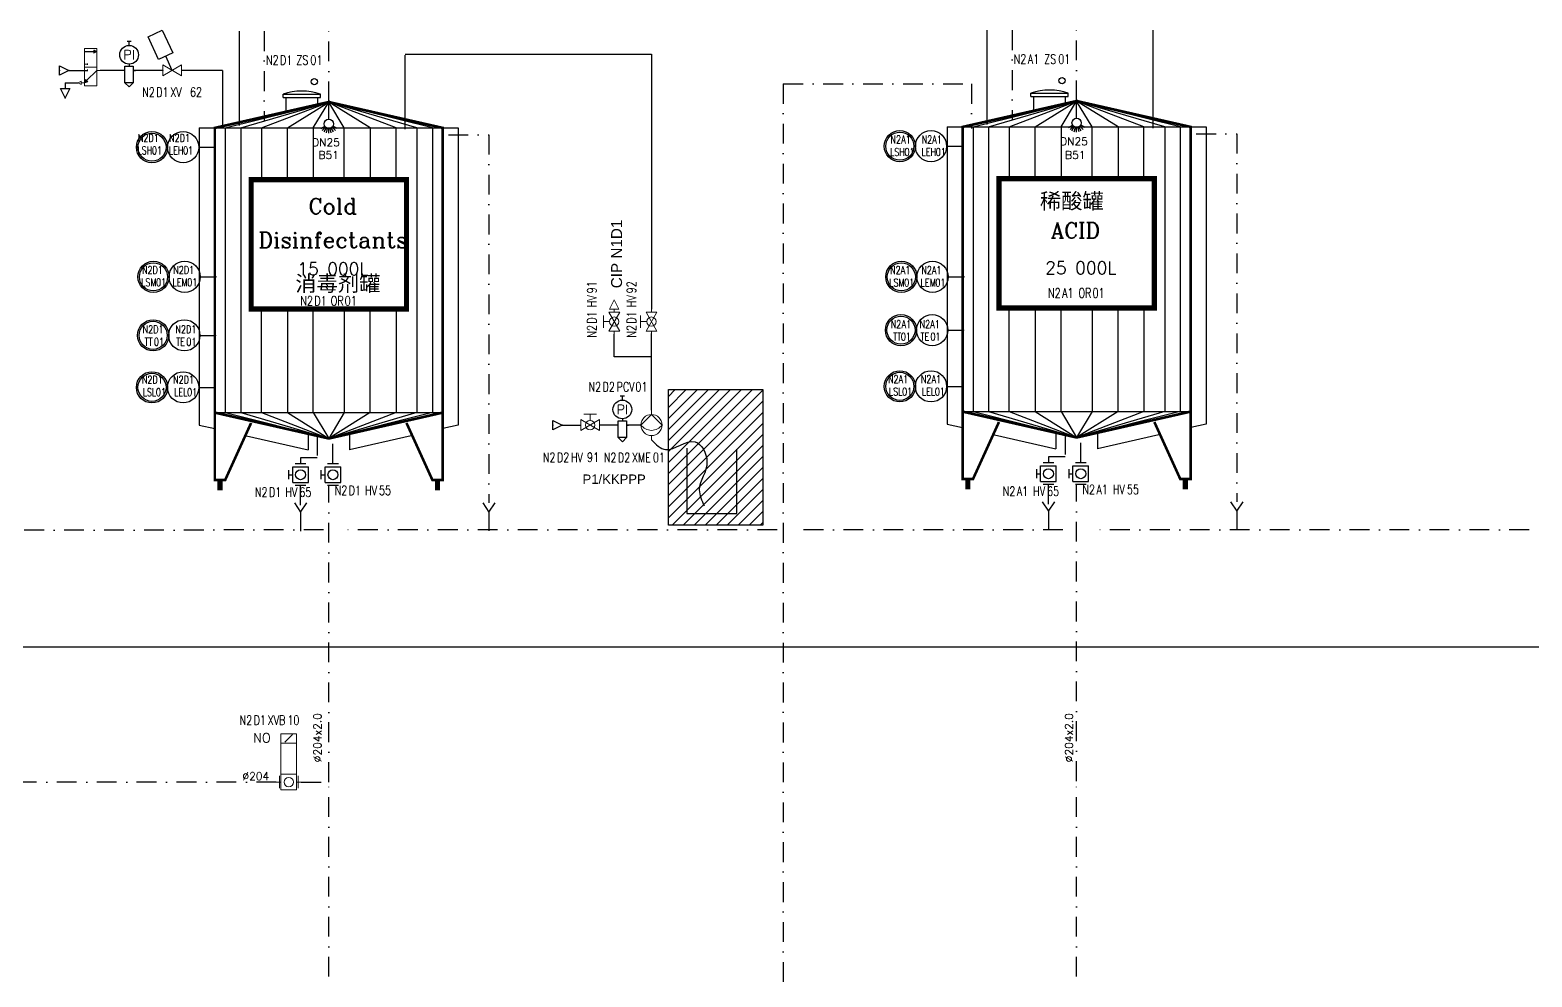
# Model space of a CAD drawing. Header units: inches. Extents: x 23035 to 25275, y 24242 to 25664.
# Drawn here: x 23498.1 to 23979.5, y 24881.3 to 25184.9 of the extents above; entities that cross this region are included whole.
import ezdxf
from ezdxf.enums import TextEntityAlignment as Align

# ---------------------------------------------------------------- set-up
doc = ezdxf.new("R2010")
doc.units = ezdxf.units.IN
doc.header["$MEASUREMENT"] = 0
doc.linetypes.add('DASHDOT2', pattern=[12.7, 6.35, -3.175, 0, -3.175])
for name, color, linetype, lineweight in [('11 Pipe Air Instrument', 3, 'Continuous', 30), ('19 Pipe Process', 30, 'Continuous', 30), ('31 Equipment', 7, 'Continuous', 9), ('40 TXT Data', 7, 'Continuous', 9), ('43 TXT English', 7, 'Continuous', 9)]:
    doc.layers.add(name, color=color, linetype=linetype, lineweight=lineweight)
for name, color, linetype in [('Concentrated Liquid pipe', 1, 'Continuous'), ('CUVERIE', 7, 'Continuous'), ('LIBELLE-INSTRUM', 7, 'Continuous'), ('MATERIEL-DIVERS', 7, 'Continuous'), ('POMPES', 7, 'Continuous'), ('REPERES', 7, 'Continuous'), ('Skid', 5, 'Continuous'), ('techn-data', 7, 'Continuous'), ('TEXTES', 7, 'Continuous'), ('TUYAUTERIE-EAU UTILITES FROIDE', 142, 'Continuous'), ('TUYAUTERIE-EGOUT', 32, 'Continuous'), ('TUYAUTERIE-GAZ', 3, 'Continuous'), ('TUYAUTERIE-NEP', 4, 'DASHDOT2'), ('TUYAUTERIE-NEP (CONCENTRES + DETERGENTS)', 1, 'Continuous'), ('TUYAUTERIE-PROCESS', 30, 'Continuous'), ('TXT_ENG', 7, 'Continuous'), ('TXT_FR', 7, 'Continuous'), ('VANNES', 7, 'Continuous'), ('客户提供', 3, 'Continuous')]:
    doc.layers.add(name, color=color, linetype=linetype)
doc.layers.get('REPERES').off()
doc.styles.add('ROMANC', font='romanc')
doc.styles.add('ROMANS', font='ROMANS.SHX')
doc.styles.get("Standard").update_dxf_attribs({"font": 'arial.ttf'})

# ---------------------------------------------------------------- blocks, each defined once
blk = doc.blocks.new('trou')
at = {"layer": 'CUVERIE'}
for p, q in [((-6, 4), (-6, 5)), ((-6, 5), (6, 5)), ((6, 4), (6, 5)), ((-6, 4), (6, 4)), ((-5, -1), (-5, 4)), ((5, 4), (5, 1))]:
    blk.add_line(p, q, dxfattribs=at)
blk.add_arc((0, -12.5), 18.5, 71.0754, 108.9246, dxfattribs=at)
blk = doc.blocks.new('INSTR-F-L-LS')
at = {"layer": 'MATERIEL-DIVERS'}
for radius in [5, 4.5]:
    blk.add_circle((0, 0), radius, dxfattribs=at)
at = {"layer": 'LIBELLE-INSTRUM', "style": 'ROMANS', "width": 0.8}
blk.add_attdef('LS?', text='', height=3, dxfattribs=at).set_placement((0, 0), align=Align.MIDDLE)
blk = doc.blocks.new('INSTR-M-L-LE')
at = {"color": 7, "extrusion": (0, -1, 0)}
blk.add_point((0, -10), dxfattribs=at)
at = {"layer": 'MATERIEL-DIVERS', "color": 7}
blk.add_line((0, -5), (0, -10), dxfattribs=at)
blk.add_circle((0, 0), 5, dxfattribs=at)
at = {"layer": 'LIBELLE-INSTRUM', "style": 'ROMANS', "width": 0.8}
blk.add_attdef('LE?', text='', height=3, dxfattribs=at).set_placement((0, 0), align=Align.MIDDLE)
blk = doc.blocks.new('DP')
at = {"color": 5}
blk.add_circle((0, 0), 1, dxfattribs=at)
blk = doc.blocks.new('VALVBUTT A BRIDES')
at = {"layer": 'VANNES'}
for p, q in [((-3.5, -1.73), (-3.5, 1.74)), ((-2.5, 2.5), (-2.5, -2.5)), ((-2.5, 2.5), (2.5, 2.5)), ((-1.4, 3.77), (1.4, 3.77)), ((0, 3.77), (0, 2.5)), ((2.5, 2.5), (2.5, -2.5)), ((3.5, -1.73), (3.5, 1.74)), ((-2.5, -2.5), (2.5, -2.5))]:
    blk.add_line(p, q, dxfattribs=at)
blk.add_circle((0, 0), 1.6, dxfattribs=at)
blk = doc.blocks.new('INSTR-F-L-TT')
at = {"layer": 'MATERIEL-DIVERS'}
for radius in [5, 4.5]:
    blk.add_circle((0, 0), radius, dxfattribs=at)
blk = doc.blocks.new('INSTR-M-L-TE')
at = {"color": 7, "extrusion": (0, -1, 0)}
blk.add_point((0, -10), dxfattribs=at)
at = {"layer": 'MATERIEL-DIVERS', "color": 7}
blk.add_line((0, -5), (0, -10), dxfattribs=at)
blk.add_circle((0, 0), 5, dxfattribs=at)
at = {"layer": 'LIBELLE-INSTRUM', "style": 'ROMANS', "width": 0.8, "flags": 8}
blk.add_attdef('TE', text='', height=3, dxfattribs=at).set_placement((0, 0), align=Align.MIDDLE)
blk = doc.blocks.new('SPB')
at = {"color": 7}
for p, q in [((0, -6), (0, 0)), ((-2.598, -9), (-1.302, -8.25)), ((-2.124, -9.624), (-1.062, -8.562)), ((-1.5, -10.098), (-0.75, -8.802)), ((-0.774, -10.398), (-0.39, -8.952)), ((0, -10.5), (0, -9)), ((0.774, -10.398), (0.39, -8.952)), ((1.5, -10.098), (0.75, -8.802)), ((2.124, -9.624), (1.062, -8.562)), ((2.598, -9), (1.302, -8.25))]:
    blk.add_line(p, q, dxfattribs=at)
blk.add_circle((0, -7.5), 1.5, dxfattribs=at)
at = {"color": 7, "extrusion": (0, 1, 0)}
blk.add_point((0, 0), dxfattribs=at)
blk = doc.blocks.new('12M3I')
at = {"color": 7}
for p, q in [((-33.2, 116.2), (0, 124.5)), ((-28.22, 116.2), (0, 124.5)), ((-21.58, 116.2), (0, 124.5)), ((-13.28, 116.2), (0, 124.5)), ((-4.98, 116.2), (0, 124.5)), ((4.98, 116.2), (0, 124.5)), ((13.28, 116.2), (0, 124.5)), ((21.58, 116.2), (0, 124.5)), ((28.22, 116.2), (0, 124.5)), ((33.2, 116.2), (0, 124.5)), ((-41.5, 116.2), (41.5, 116.2)), ((-41.5, 116.2), (-41.5, 20.92)), ((-33.2, 116.2), (-33.2, 24.9)), ((-28.22, 116.2), (-28.22, 24.9)), ((-21.58, 116.2), (-21.58, 99.6)), ((-13.28, 99.6), (-13.28, 116.2)), ((-4.98, 116.2), (-4.98, 99.6)), ((4.98, 99.6), (4.98, 116.2)), ((13.28, 116.2), (13.28, 99.6)), ((21.58, 99.6), (21.58, 116.2)), ((28.22, 116.2), (28.22, 24.9)), ((33.2, 116.2), (33.2, 24.9)), ((41.5, 116.2), (41.5, 20.92)), ((-21.58, 24.9), (-21.58, 58.1)), ((-13.28, 58.1), (-13.28, 24.9)), ((-4.98, 24.9), (-4.98, 58.1)), ((4.98, 58.1), (4.98, 24.9)), ((13.28, 24.9), (13.28, 58.1)), ((21.58, 58.1), (21.58, 24.9)), ((-36.52, 24.9), (36.52, 24.9)), ((-33.2, 24.9), (0, 16.6)), ((-28.22, 24.9), (0, 16.6)), ((-21.58, 24.9), (0, 16.6)), ((-13.28, 24.9), (0, 16.6)), ((-4.98, 24.9), (0, 16.6)), ((33.2, 24.9), (0, 16.6)), ((28.22, 24.9), (0, 16.6)), ((21.58, 24.9), (0, 16.6)), ((13.28, 24.9), (0, 16.6)), ((4.98, 24.9), (0, 16.6)), ((-41.5, 20.92), (-36.55, 19.8)), ((41.5, 20.92), (36.55, 19.8)), ((-26.36, 17.48), (-6.64, 13)), ((-6.64, 18.26), (-6.64, 13)), ((6.64, 18.26), (6.64, 13)), ((26.36, 17.48), (6.64, 13))]:
    blk.add_line(p, q, dxfattribs=at)
for points, const_width in [([(-24.9, 21.58), (-33.2, 3.32), (-36.52, 3.32), (-36.52, 116.2), (0, 124.5), (36.52, 116.2), (36.52, 3.32), (33.2, 3.32), (24.9, 21.58)], 0.83), ([(-36.52, 24.9), (0, 16.6), (36.52, 24.9)], 0.83), ([(-34.86, 3.32), (-34.86, 0)], 1.66), ([(34.86, 3.32), (34.86, 0)], 1.66)]:
    blk.add_lwpolyline(points, dxfattribs=dict(at, const_width=const_width))
at = {"color": 7, "const_width": 1.66}
blk.add_lwpolyline([(-24.9, 99.6), (24.9, 99.6), (24.9, 58.1), (-24.9, 58.1)], close=True, dxfattribs=at)
at = {"layer": 'TUYAUTERIE-PROCESS', "color": 7, "extrusion": (0, 1, 0)}
blk.add_point((0, 125), dxfattribs=at)
at = {"layer": 'TUYAUTERIE-PROCESS', "color": 2}
for p in [(0, 125), (0, 16.6)]:
    blk.add_point(p, dxfattribs=at)
at = {"layer": 'TUYAUTERIE-PROCESS', "color": 7, "extrusion": (0, -1, 0)}
blk.add_point((0, 16.6), dxfattribs=at)
at = {"layer": 'MATERIEL-DIVERS'}
blk.add_blockref('SPB', (0, 125), dxfattribs=at)
blk = doc.blocks.new('REPINS2')
at = {"layer": 'TEXTES', "style": 'ROMANS', "width": 0.7}
for tag, p in [('ZONE', (-3.35, 0.8)), ('SOUSZONE', (0.05, 0.8)), ('NUM', (0.7, -2.6))]:
    blk.add_attdef(tag, p, '', height=2.5, dxfattribs=at)
blk.add_attdef('ELEMENT', text='', height=2.5, dxfattribs=at).set_placement((-1.56, -2.59), align=Align.CENTER)
blk = doc.blocks.new('REPNORM')
at = {"layer": 'TEXTES', "style": 'ROMANS', "width": 0.75}
for tag, p in [('ZONE', (-9.75, -1.25)), ('SOUSZONE', (-5.25, -1.25)), ('ELEMENT', (0, -1.25)), ('NUM', (4.5, -1.25))]:
    blk.add_attdef(tag, p, '', height=3, dxfattribs=at)
blk = doc.blocks.new('REPINS')
at = {"layer": 'TEXTES', "style": 'ROMANS', "width": 0.75}
for tag, p in [('ZONE', (-3.3, 1)), ('SOUSZONE', (0.1, 1)), ('NUM', (0.2, -3))]:
    blk.add_attdef(tag, p, '', height=2.5, dxfattribs=at)
blk.add_attdef('ELEMENT', text='', height=2.5, dxfattribs=at).set_placement((-0.2, -3), align=Align.RIGHT)
blk = doc.blocks.new('FLE23-A')
at = {"color": 7}
for p, q in [((0, 1.5), (-3, 0)), ((-3, 0), (0, -1.5)), ((0, -1.5), (0, 1.5))]:
    blk.add_line(p, q, dxfattribs=at)
at = {"layer": 'MATERIEL-DIVERS', "color": 7, "extrusion": (-1, 0, 0)}
blk.add_point((-3, 0), dxfattribs=at)
at = {"layer": 'MATERIEL-DIVERS', "color": 2}
for p in [(-3, 0), (0, 0)]:
    blk.add_point(p, dxfattribs=at)
at = {"layer": 'MATERIEL-DIVERS', "color": 7, "extrusion": (1, 0, 0)}
blk.add_point((0, 0), dxfattribs=at)
blk = doc.blocks.new('APV-PNE-SPOOLV-32-1')
at = {"layer": '31 Equipment'}
h = blk.add_hatch(dxfattribs=at)
h.set_pattern_fill('ANSI31', color=256, scale=0.01, style=0)
h.set_pattern_definition([(45, (-8, 6e-14), (-0.02245064, 0.02245064), [])])
h.paths.add_polyline_path([(-8, 2), (-8.5, 1), (-7.5, 1)])
h = blk.add_hatch(dxfattribs=at)
h.set_pattern_fill('ANSI31', color=256, scale=0.01, angle=225, style=0)
h.set_pattern_definition([(270, (0.585786, -0.585786), (0.03175, 0), [])])
h.paths.add_polyline_path([(2, -2), (1.65, -0.94), (0.94, -1.65)])
at = {"layer": '31 Equipment', "color": 7}
for p, q in [((3, 2), (-9, 2)), ((-9, 2), (-9, -2)), ((-3, 2), (-3, -2)), ((3, -2), (3, 2)), ((-9, -2), (3, -2)), ((-4.25, -1), (-3.75, -1)), ((-4, -2), (-4, -1)), ((-2.25, -1), (-1.75, -1))]:
    blk.add_line(p, q, dxfattribs=at)
at = {"layer": '31 Equipment'}
for p, q in [((-8.5, 1), (-8, 2)), ((-7.5, 1), (-8.5, 1)), ((-8, 2), (-7.5, 1)), ((-2, 2), (-2, 3)), ((-2, -2), (-2, -1)), ((-2, -2), (-2, -3)), ((0.94, -1.65), (1.65, -0.94)), ((2, -2), (0.94, -1.65)), ((1.5, -3), (2.5, -3)), ((2, -4), (1.5, -3)), ((1.65, -0.94), (2, -2)), ((2, -2), (2, -3)), ((2.5, -3), (2, -4))]:
    blk.add_line(p, q, dxfattribs=at)
at = {"layer": '31 Equipment', "lineweight": 30}
for p, q in [((-8, -2), (-8, 1)), ((-2, 2), (1.29, -1.29))]:
    blk.add_line(p, q, dxfattribs=at)
blk = doc.blocks.new('DETR12MODIF')
at = {"layer": 'MATERIEL-DIVERS', "color": 7}
for p, q in [((-0.67, 9.33), (0.67, 9.33)), ((0, 8), (0, 9.33)), ((-1.33, 0), (-2, 0)), ((-1.33, -4), (-1.33, 1.33)), ((-1.33, 1.33), (1.33, 1.33)), ((1.33, 1.33), (1.33, -4)), ((1.33, 0), (2, 0)), ((-1.33, -4), (0, -5.33)), ((1.33, -4), (-1.33, -4)), ((0, -5.33), (1.33, -4))]:
    blk.add_line(p, q, dxfattribs=at)
at = {"layer": 'MATERIEL-DIVERS'}
blk.add_line((0, 2), (0, 1.33), dxfattribs=at)
blk.add_circle((0, 5), 3, dxfattribs=at)
at = {"layer": 'MATERIEL-DIVERS', "style": 'ROMANS'}
blk.add_text('PI', height=3, dxfattribs=at).set_placement((0, 5), align=Align.MIDDLE)
blk = doc.blocks.new('VANNE SIEGE INCLINE')
at = {"color": 7}
for p, q in [((-3, 1.73), (-3, -1.73)), ((-3, -1.73), (3, 1.73)), ((3, -1.73), (-3, 1.73)), ((3, 1.73), (3, -1.73))]:
    blk.add_line(p, q, dxfattribs=at)
at = {"color": 7, "extrusion": (-1, 0, 0)}
blk.add_point((-3, 0), dxfattribs=at)
at = {"color": 7, "extrusion": (1, 0, 0)}
blk.add_point((3, 0), dxfattribs=at)
at = {"layer": 'VANNES'}
for p, q in [((3.23, 12.84), (-0.15, 5.59)), ((7.76, 10.73), (3.23, 12.84)), ((4.38, 3.47), (7.76, 10.73)), ((-0.15, 5.59), (4.38, 3.47)), ((0, 0), (2.11, 4.53))]:
    blk.add_line(p, q, dxfattribs=at)
blk = doc.blocks.new('REPNORM1')
at = {"layer": 'TEXTES', "style": 'ROMANS', "width": 0.75}
for tag, p in [('ZONE', (-9.75, -1.25)), ('SOUSZONE', (-5.25, -1.25)), ('ELEMENT', (-0.75, -1.25)), ('NUM', (5.59, -1.22))]:
    blk.add_attdef(tag, p, '', height=3, dxfattribs=at)
blk = doc.blocks.new('APV-PMP-GEN-MEMB-1')
at = {"layer": '31 Equipment', "ltscale": 38}
for p, q in [((-5, 0), (-7, 0)), ((5, 0), (0, 5)), ((5, 0), (0, -5)), ((5, 0), (7, 0))]:
    blk.add_line(p, q, dxfattribs=at)
blk.add_circle((0, 0), 5, dxfattribs=at)
at = {"layer": '31 Equipment'}
blk.add_arc((3.75, 0), 6.25, 126.8699, 233.1301, dxfattribs=at)
blk = doc.blocks.new('APV-VLVM-BALL-KHV+MF-1')
at = {"layer": '31 Equipment', "ltscale": 38}
for p, q in [((-3, 0), (-4, 0)), ((3, 0), (4, 0))]:
    blk.add_line(p, q, dxfattribs=at)
at = {"layer": '31 Equipment'}
for p, q in [((-3, 1.734), (-3, -1.734)), ((-3, -1.734), (3, 1.734)), ((3, -1.734), (-3, 1.734)), ((-2, 3.5), (2, 3.5)), ((0, 1.5), (0, 3.5)), ((3, 1.734), (3, -1.734))]:
    blk.add_line(p, q, dxfattribs=at)
blk.add_circle((0, 0), 1.5, dxfattribs=at)
blk = doc.blocks.new('APV-SIGN-ARW-FLOW-1')
at = {"layer": '31 Equipment'}
for p, q in [((-1.5, -1.5), (-1.5, 1.5)), ((-1.5, 1.5), (1.5, 0)), ((1.5, 0), (-1.5, -1.5))]:
    blk.add_line(p, q, dxfattribs=at)
blk = doc.blocks.new('APV-VLV-BFLY-SVS-3')
at = {"layer": '31 Equipment', "ltscale": 38}
for p, q in [((1.25, 15.25), (-1.25, 12.75)), ((-2.5, 0), (-4, 0)), ((2.5, 2.5), (-2.5, 2.5)), ((-2.5, 2.5), (-2.5, -2.5)), ((2.5, -2.5), (2.5, 2.5)), ((2.5, 0), (4, 0)), ((-2.5, -2.5), (2.5, -2.5))]:
    blk.add_line(p, q, dxfattribs=at)
at = {"layer": '31 Equipment'}
for p, q in [((-3, 2), (-3, -2)), ((3, -2), (3, 2))]:
    blk.add_line(p, q, dxfattribs=at)
at = {"layer": '31 Equipment', "ltscale": 38}
for points in [[(-2.5, 12.5), (2.5, 12.5), (2.5, 15.5), (-2.5, 15.5)], [(-2.5, 2.5), (2.5, 2.5), (2.5, 12.5), (-2.5, 12.5)]]:
    blk.add_lwpolyline(points, close=True, dxfattribs=at)
blk.add_circle((0, 0), 1.5, dxfattribs=at)

msp = doc.modelspace()

# ---------------------------------------------------------------- hatches: boundary and pattern name
at = {"layer": '客户提供', "linetype": 'ByBlock'}
h = msp.add_hatch(dxfattribs=at)
h.set_pattern_fill('ANSI31', color=256, scale=20)
h.paths.add_polyline_path([(23702.71, 25069.65), (23732.96, 25069.65), (23732.96, 25026.18), (23702.71, 25026.18)])

# ---------------------------------------------------------------- linework, layer by layer
msp.add_lwpolyline([(23708.6, 25050.88), (23708.6, 25029.83), (23724.65, 25029.83), (23724.65, 25050.55)])
at = {"layer": '11 Pipe Air Instrument', "ltscale": 0.1}
for p, q in [((23528.55, 25171.98), (23520.56, 25171.98)), ((23540.72, 25171.98), (23531.26, 25171.98)), ((23559.82, 25171.98), (23546.72, 25171.98)), ((23559.82, 25171.98), (23559.82, 25154.54)), ((23686.63, 25058.24), (23680.65, 25058.24)), ((23693.92, 25058.24), (23689.34, 25058.24))]:
    msp.add_line(p, q, dxfattribs=at)
at = {"layer": 'Concentrated Liquid pipe'}
msp.add_spline([(23697.31, 25053.49), (23701.83, 25050.4), (23711.26, 25052.84), (23715.1, 25046.56), (23712.63, 25037.49), (23714.22, 25032.3)], degree=3, dxfattribs=at)
at = {"layer": 'Skid'}
msp.add_lwpolyline([(24623.7, 24293.98), (24623.7, 24458.64), (25275.36, 24458.64), (25275.36, 25604.76), (23202.27, 25608.55), (23202.27, 25290.87), (24667.51, 25287.08), (24667.51, 24986.98), (23313.6, 24986.98), (23313.6, 24331.82), (24491.91, 24331.82), (24491.91, 24293.98), (24623.7, 24293.98)], dxfattribs=at)
at = {"layer": 'TUYAUTERIE-EAU UTILITES FROIDE'}
for p, q in [((23565.21, 25181.33), (23565.21, 25184.51)), ((23804.91, 25181.65), (23804.91, 25184.83)), ((23804.91, 25154.65), (23804.91, 25181.65)), ((23565.21, 25154.33), (23565.21, 25181.33))]:
    msp.add_line(p, q, dxfattribs=at)
at = {"layer": 'TUYAUTERIE-EGOUT'}
for p, q in [((23584.84, 25032.55), (23584.84, 25038.83)), ((23824.54, 25032.87), (23824.54, 25039.15))]:
    msp.add_line(p, q, dxfattribs=at)
at = {"layer": 'TUYAUTERIE-GAZ'}
for p, q in [((23510.33, 25171.98), (23516.56, 25171.98)), ((23509.37, 25167.98), (23509.37, 25166.16)), ((23509.38, 25167.98), (23513.56, 25167.98)), ((23668.42, 25058.24), (23674.65, 25058.24))]:
    msp.add_line(p, q, dxfattribs=at)
at = {"layer": 'TUYAUTERIE-NEP'}
for p, q in [((23573.17, 25184.51), (23573.17, 25155.73)), ((23593.88, 25162.08), (23593.88, 25184.51)), ((23812.87, 25184.83), (23812.87, 25156.06)), ((23833.58, 25162.4), (23833.58, 25184.83)), ((23739.56, 25167.65), (23739.56, 24478.69)), ((23739.56, 25167.65), (23799.91, 25167.65)), ((23799.91, 25167.65), (23799.91, 25153.35)), ((23632.21, 25151.33), (23645.21, 25151.33)), ((23645.21, 25151.33), (23645.21, 25033.33)), ((23871.91, 25151.65), (23884.91, 25151.65)), ((23884.91, 25151.65), (23884.91, 25033.65)), ((23590.19, 25054.82), (23590.19, 25047.78)), ((23595.21, 25045.83), (23595.21, 25052.33)), ((23829.89, 25055.14), (23829.89, 25048.1)), ((23834.91, 25046.15), (23834.91, 25052.65)), ((23590.19, 25047.78), (23584.84, 25047.78)), ((23584.84, 25047.78), (23584.84, 25045.83)), ((23829.89, 25048.1), (23824.54, 25048.1)), ((23824.54, 25048.1), (23824.54, 25046.15)), ((23593.88, 24943.78), (23593.88, 25038.83)), ((23833.58, 24944.1), (23833.58, 25039.15)), ((23582.84, 25033.26), (23584.84, 25030.26)), ((23584.84, 25030.26), (23586.84, 25033.26)), ((23643.21, 25033.33), (23645.21, 25030.33)), ((23645.21, 25030.33), (23647.21, 25033.33)), ((23822.54, 25033.58), (23824.54, 25030.58)), ((23824.54, 25030.58), (23826.54, 25033.58)), ((23882.91, 25033.65), (23884.91, 25030.65)), ((23884.91, 25030.65), (23886.91, 25033.65)), ((23584.84, 25030.26), (23584.84, 25024.26)), ((23645.21, 25030.33), (23645.21, 25024.33)), ((23824.54, 25030.58), (23824.54, 25024.58)), ((23884.91, 25030.65), (23884.91, 25024.65)), ((23592.21, 25024.66), (23159.97, 25023.87)), ((23737.59, 25024.65), (23598.21, 25024.66)), ((23829.2, 25024.65), (23743.59, 25024.65)), ((23978.61, 25024.65), (23837.91, 25024.65)), ((23593.88, 24881.42), (23593.88, 24943.78)), ((23833.58, 24881.42), (23833.58, 24944.1))]:
    msp.add_line(p, q, dxfattribs=at)
for points in [[(23577.04, 24943.77), (23364.65, 24943.77)], [(23585.04, 24943.77), (23593.88, 24943.77)]]:
    msp.add_lwpolyline(points, dxfattribs=at)
at = {"layer": 'TUYAUTERIE-NEP (CONCENTRES + DETERGENTS)'}
for p, q in [((23858.08, 25153.47), (23858.08, 25184.83)), ((23618.38, 25153.15), (23618.38, 25176.84)), ((23685.38, 25080.17), (23685.38, 25087.4)), ((23697.31, 25080.17), (23697.31, 25087.6))]:
    msp.add_line(p, q, dxfattribs=at)
for points in [[(23618.38, 25177.13), (23697.31, 25177.13), (23697.31, 25095.4)], [(23697.31, 25062.99), (23697.31, 25080.17), (23685.38, 25080.17)]]:
    msp.add_lwpolyline(points, dxfattribs=at)
at = {"layer": '客户提供', "linetype": 'ByBlock'}
msp.add_lwpolyline([(23702.71, 25069.65), (23732.96, 25069.65), (23732.96, 25069.65), (23732.96, 25069.65), (23732.96, 25026.18), (23702.71, 25026.18)], close=True, dxfattribs=at)

# ---------------------------------------------------------------- block references
at = {"layer": '19 Pipe Process'}
for p in [(23593.88, 25037.33), (23833.58, 25037.65)]:
    msp.add_blockref('12M3I', p, dxfattribs=at)
at = {"layer": '31 Equipment', "xscale": -1}
for name, p in [('VANNE SIEGE INCLINE', (23543.72, 25171.98)), ('APV-VLVM-BALL-KHV+MF-1', (23677.65, 25058.24))]:
    msp.add_blockref(name, p, dxfattribs=at)
at = {"layer": '31 Equipment', "rotation": 90}
for name, p in [('APV-VLVM-BALL-KHV+MF-1', (23685.38, 25091.4)), ('APV-SIGN-ARW-FLOW-1', (23685.38, 25096.9)), ('APV-VLVM-BALL-KHV+MF-1', (23697.31, 25091.4))]:
    msp.add_blockref(name, p, dxfattribs=at)
at = {"layer": 'MATERIEL-DIVERS'}
for name, p in [('DETR12MODIF', (23529.89, 25171.98)), ('DP', (23589.21, 25168.33)), ('DP', (23828.91, 25168.65)), ('trou', (23585.21, 25159.33)), ('trou', (23824.91, 25159.65)), ('INSTR-F-L-LS', (23537.68, 25105.76)), ('INSTR-F-L-LS', (23777.38, 25105.76)), ('DETR12MODIF', (23687.97, 25058.24))]:
    msp.add_blockref(name, p, dxfattribs=at)
at = {"layer": 'MATERIEL-DIVERS', "xscale": -1, "rotation": 270}
msp.add_blockref('FLE23-A', (23509.37, 25166.14), dxfattribs=at)
at = {"layer": 'MATERIEL-DIVERS', "rotation": 90}
for p in [(23547.68, 25105.76), (23787.38, 25105.76)]:
    msp.add_blockref('INSTR-M-L-LE', p, dxfattribs=at)
at = {"layer": 'POMPES', "xscale": 0.6785856000010995, "yscale": 0.6785856000010995, "zscale": 0.6785856000010995, "rotation": 90}
msp.add_blockref('APV-PMP-GEN-MEMB-1', (23697.31, 25058.24), dxfattribs=at)
at = {"layer": 'REPERES'}
for p, rotation, values in [((23583.49, 25175.05), 7.601981207739284e-05, {'ZONE': 'N2', 'SOUSZONE': 'D1', 'ELEMENT': 'ZS', 'NUM': '01'}), ((23823.17, 25175.34), 7.601981207739284e-05, {'ZONE': 'N2', 'SOUSZONE': 'A1', 'ELEMENT': 'ZS', 'NUM': '01'}), ((23678.45, 25096.01), 90, {'ZONE': 'N2', 'SOUSZONE': 'D1', 'ELEMENT': 'HV', 'NUM': '91'}), ((23691.11, 25096.01), 90, {'ZONE': 'N2', 'SOUSZONE': 'D1', 'ELEMENT': 'HV', 'NUM': '92'})]:
    msp.add_blockref('REPNORM', p, dxfattribs=dict(at, rotation=rotation)).add_auto_attribs(values)
for name, p, values in [('REPNORM1', (23543.81, 25164.75), {'ZONE': 'N2', 'SOUSZONE': 'D1', 'ELEMENT': 'XV', 'NUM': '62'}), ('REPNORM', (23834.17, 25100.34), {'ZONE': 'N2', 'SOUSZONE': 'A1', 'ELEMENT': 'OR', 'NUM': '01'}), ('REPNORM', (23594.49, 25097.81), {'ZONE': 'N2', 'SOUSZONE': 'D1', 'ELEMENT': 'OR', 'NUM': '01'}), ('REPINS', (23548.02, 25086.69), {'ZONE': 'N2', 'SOUSZONE': 'D1', 'ELEMENT': 'TE', 'NUM': '01'}), ('REPINS', (23786.53, 25088.34), {'ZONE': 'N2', 'SOUSZONE': 'A1', 'ELEMENT': 'TE', 'NUM': '01'}), ('REPNORM', (23579.94, 25036.47), {'ZONE': 'N2', 'SOUSZONE': 'D1', 'ELEMENT': 'HV', 'NUM': '65'}), ('REPNORM', (23605.49, 25037.05), {'ZONE': 'N2', 'SOUSZONE': 'D1', 'ELEMENT': 'HV', 'NUM': '55'}), ('REPNORM', (23819.62, 25036.76), {'ZONE': 'N2', 'SOUSZONE': 'A1', 'ELEMENT': 'HV', 'NUM': '65'}), ('REPNORM', (23845.17, 25037.34), {'ZONE': 'N2', 'SOUSZONE': 'A1', 'ELEMENT': 'HV', 'NUM': '55'}), ('REPNORM1', (23575.03, 24963.35), {'ZONE': 'N2', 'SOUSZONE': 'D1', 'ELEMENT': 'XVB', 'NUM': '10'})]:
    msp.add_blockref(name, p, dxfattribs=at).add_auto_attribs(values)
ref = msp.add_blockref('REPINS2', (23536.49, 25148.05), dxfattribs=at)
ref.add_attrib('ZONE', 'N2', (23532.69, 25149.05), dxfattribs={"layer": 'TEXTES', "height": 2.5, "style": 'ROMANS', "width": 0.75})
ref.add_attrib('SOUSZONE', 'D1', (23536.09, 25149.05), dxfattribs={"layer": 'TEXTES', "height": 2.5, "style": 'ROMANS', "width": 0.75})
ref.add_attrib('ELEMENT', 'LSH', dxfattribs={"layer": 'TEXTES', "height": 2.5, "style": 'ROMANS', "width": 0.75}).set_placement((23537.29, 25145.05), align=Align.RIGHT)
ref.add_attrib('NUM', '01', (23537.19, 25145.05), dxfattribs={"layer": 'TEXTES', "height": 2.5, "style": 'ROMANS', "width": 0.75})
ref = msp.add_blockref('REPINS2', (23546.49, 25148.05), dxfattribs=at)
ref.add_attrib('ZONE', 'N2', (23542.69, 25149.05), dxfattribs={"layer": 'TEXTES', "height": 2.5, "style": 'ROMANS', "width": 0.75})
ref.add_attrib('SOUSZONE', 'D1', (23546.09, 25149.05), dxfattribs={"layer": 'TEXTES', "height": 2.5, "style": 'ROMANS', "width": 0.75})
ref.add_attrib('ELEMENT', 'LEH', dxfattribs={"layer": 'TEXTES', "height": 2.5, "style": 'ROMANS', "width": 0.75}).set_placement((23547.29, 25145.05), align=Align.RIGHT)
ref.add_attrib('NUM', '01', (23547.19, 25145.05), dxfattribs={"layer": 'TEXTES', "height": 2.5, "style": 'ROMANS', "width": 0.75})
ref = msp.add_blockref('REPINS2', (23777.71, 25147.56), dxfattribs=at)
ref.add_attrib('ZONE', 'N2', (23773.91, 25148.56), dxfattribs={"layer": 'TEXTES', "height": 2.5, "style": 'ROMANS', "width": 0.75})
ref.add_attrib('SOUSZONE', 'A1', (23777.31, 25148.56), dxfattribs={"layer": 'TEXTES', "height": 2.5, "style": 'ROMANS', "width": 0.75})
ref.add_attrib('ELEMENT', 'LSH', dxfattribs={"layer": 'TEXTES', "height": 2.5, "style": 'ROMANS', "width": 0.75}).set_placement((23778.51, 25144.56), align=Align.RIGHT)
ref.add_attrib('NUM', '01', (23778.41, 25144.56), dxfattribs={"layer": 'TEXTES', "height": 2.5, "style": 'ROMANS', "width": 0.75})
ref = msp.add_blockref('REPINS2', (23787.71, 25147.56), dxfattribs=at)
ref.add_attrib('ZONE', 'N2', (23783.91, 25148.56), dxfattribs={"layer": 'TEXTES', "height": 2.5, "style": 'ROMANS', "width": 0.75})
ref.add_attrib('SOUSZONE', 'A1', (23787.31, 25148.56), dxfattribs={"layer": 'TEXTES', "height": 2.5, "style": 'ROMANS', "width": 0.75})
ref.add_attrib('ELEMENT', 'LEH', dxfattribs={"layer": 'TEXTES', "height": 2.5, "style": 'ROMANS', "width": 0.75}).set_placement((23788.51, 25144.56), align=Align.RIGHT)
ref.add_attrib('NUM', '01', (23788.41, 25144.56), dxfattribs={"layer": 'TEXTES', "height": 2.5, "style": 'ROMANS', "width": 0.75})
ref = msp.add_blockref('REPINS2', (23537.82, 25105.74), dxfattribs=at)
ref.add_attrib('ZONE', 'N2', (23534.02, 25106.74), dxfattribs={"layer": 'TEXTES', "height": 2.5, "style": 'ROMANS', "width": 0.75})
ref.add_attrib('SOUSZONE', 'D1', (23537.42, 25106.74), dxfattribs={"layer": 'TEXTES', "height": 2.5, "style": 'ROMANS', "width": 0.75})
ref.add_attrib('ELEMENT', 'LSM', dxfattribs={"layer": 'TEXTES', "height": 2.5, "style": 'ROMANS', "width": 0.75}).set_placement((23538.62, 25102.74), align=Align.RIGHT)
ref.add_attrib('NUM', '01', (23538.52, 25102.74), dxfattribs={"layer": 'TEXTES', "height": 2.5, "style": 'ROMANS', "width": 0.75})
ref = msp.add_blockref('REPINS2', (23547.82, 25105.74), dxfattribs=at)
ref.add_attrib('ZONE', 'N2', (23544.02, 25106.74), dxfattribs={"layer": 'TEXTES', "height": 2.5, "style": 'ROMANS', "width": 0.75})
ref.add_attrib('SOUSZONE', 'D1', (23547.42, 25106.74), dxfattribs={"layer": 'TEXTES', "height": 2.5, "style": 'ROMANS', "width": 0.75})
ref.add_attrib('ELEMENT', 'LEM', dxfattribs={"layer": 'TEXTES', "height": 2.5, "style": 'ROMANS', "width": 0.75}).set_placement((23548.62, 25102.74), align=Align.RIGHT)
ref.add_attrib('NUM', '01', (23548.52, 25102.74), dxfattribs={"layer": 'TEXTES', "height": 2.5, "style": 'ROMANS', "width": 0.75})
ref = msp.add_blockref('REPINS2', (23777.6, 25105.68), dxfattribs=at)
ref.add_attrib('ZONE', 'N2', (23773.8, 25106.68), dxfattribs={"layer": 'TEXTES', "height": 2.5, "style": 'ROMANS', "width": 0.75})
ref.add_attrib('SOUSZONE', 'A1', (23777.2, 25106.68), dxfattribs={"layer": 'TEXTES', "height": 2.5, "style": 'ROMANS', "width": 0.75})
ref.add_attrib('ELEMENT', 'LSM', dxfattribs={"layer": 'TEXTES', "height": 2.5, "style": 'ROMANS', "width": 0.75}).set_placement((23778.4, 25102.68), align=Align.RIGHT)
ref.add_attrib('NUM', '01', (23778.3, 25102.68), dxfattribs={"layer": 'TEXTES', "height": 2.5, "style": 'ROMANS', "width": 0.75})
ref = msp.add_blockref('REPINS2', (23787.6, 25105.68), dxfattribs=at)
ref.add_attrib('ZONE', 'N2', (23783.8, 25106.68), dxfattribs={"layer": 'TEXTES', "height": 2.5, "style": 'ROMANS', "width": 0.75})
ref.add_attrib('SOUSZONE', 'A1', (23787.2, 25106.68), dxfattribs={"layer": 'TEXTES', "height": 2.5, "style": 'ROMANS', "width": 0.75})
ref.add_attrib('ELEMENT', 'LEM', dxfattribs={"layer": 'TEXTES', "height": 2.5, "style": 'ROMANS', "width": 0.75}).set_placement((23788.4, 25102.68), align=Align.RIGHT)
ref.add_attrib('NUM', '01', (23788.3, 25102.68), dxfattribs={"layer": 'TEXTES', "height": 2.5, "style": 'ROMANS', "width": 0.75})
ref = msp.add_blockref('REPINS2', (23538.02, 25086.69), dxfattribs=at)
ref.add_attrib('ZONE', 'N2', (23534.22, 25087.69), dxfattribs={"layer": 'TEXTES', "height": 2.5, "style": 'ROMANS', "width": 0.75})
ref.add_attrib('SOUSZONE', 'D1', (23537.62, 25087.69), dxfattribs={"layer": 'TEXTES', "height": 2.5, "style": 'ROMANS', "width": 0.75})
ref.add_attrib('ELEMENT', 'TT', dxfattribs={"layer": 'TEXTES', "height": 2.5, "style": 'ROMANS', "width": 0.75}).set_placement((23537.43, 25083.69), align=Align.RIGHT)
ref.add_attrib('NUM', '01', (23537.85, 25083.69), dxfattribs={"layer": 'TEXTES', "height": 2.5, "style": 'ROMANS', "width": 0.75})
ref = msp.add_blockref('REPINS2', (23776.53, 25088.34), dxfattribs=at)
ref.add_attrib('ZONE', 'N2', (23773.97, 25089.34), dxfattribs={"layer": 'TEXTES', "height": 2.5, "style": 'ROMANS', "width": 0.75})
ref.add_attrib('SOUSZONE', 'A1', (23777.44, 25089.34), dxfattribs={"layer": 'TEXTES', "height": 2.5, "style": 'ROMANS', "width": 0.75})
ref.add_attrib('ELEMENT', 'TT', dxfattribs={"layer": 'TEXTES', "height": 2.5, "style": 'ROMANS', "width": 0.75}).set_placement((23777.33, 25085.34), align=Align.RIGHT)
ref.add_attrib('NUM', '01', (23777.23, 25085.34), dxfattribs={"layer": 'TEXTES', "height": 2.5, "style": 'ROMANS', "width": 0.75})
ref = msp.add_blockref('REPINS2', (23537.77, 25070.53), dxfattribs=at)
ref.add_attrib('ZONE', 'N2', (23533.97, 25071.53), dxfattribs={"layer": 'TEXTES', "height": 2.5, "style": 'ROMANS', "width": 0.75})
ref.add_attrib('SOUSZONE', 'D1', (23537.37, 25071.53), dxfattribs={"layer": 'TEXTES', "height": 2.5, "style": 'ROMANS', "width": 0.75})
ref.add_attrib('ELEMENT', 'LSL', dxfattribs={"layer": 'TEXTES', "height": 2.5, "style": 'ROMANS', "width": 0.75}).set_placement((23538.57, 25067.53), align=Align.RIGHT)
ref.add_attrib('NUM', '01', (23538.47, 25067.53), dxfattribs={"layer": 'TEXTES', "height": 2.5, "style": 'ROMANS', "width": 0.75})
ref = msp.add_blockref('REPINS2', (23547.77, 25070.53), dxfattribs=at)
ref.add_attrib('ZONE', 'N2', (23543.97, 25071.53), dxfattribs={"layer": 'TEXTES', "height": 2.5, "style": 'ROMANS', "width": 0.75})
ref.add_attrib('SOUSZONE', 'D1', (23547.37, 25071.53), dxfattribs={"layer": 'TEXTES', "height": 2.5, "style": 'ROMANS', "width": 0.75})
ref.add_attrib('ELEMENT', 'LEL', dxfattribs={"layer": 'TEXTES', "height": 2.5, "style": 'ROMANS', "width": 0.75}).set_placement((23548.57, 25067.53), align=Align.RIGHT)
ref.add_attrib('NUM', '01', (23548.47, 25067.53), dxfattribs={"layer": 'TEXTES', "height": 2.5, "style": 'ROMANS', "width": 0.75})
ref = msp.add_blockref('REPNORM1', (23686.87, 25070.25), dxfattribs=at)
ref.add_attrib('ZONE', 'N2', (23677.12, 25069), dxfattribs={"layer": 'TEXTES', "height": 3, "style": 'ROMANS', "width": 0.75})
ref.add_attrib('SOUSZONE', 'D2', (23681.62, 25069), dxfattribs={"layer": 'TEXTES', "height": 3, "style": 'ROMANS', "width": 0.75})
ref.add_attrib('ELEMENT', 'PCV', (23686.12, 25069), dxfattribs={"layer": 'TEXTES', "height": 3, "style": 'ROMANS', "width": 0.75})
ref.add_attrib('NUM', '01', (23692.17, 25069.02), dxfattribs={"layer": 'TEXTES', "height": 3, "style": 'ROMANS', "width": 0.75})
ref = msp.add_blockref('REPINS2', (23776.93, 25070.72), dxfattribs=at)
ref.add_attrib('ZONE', 'N2', (23773.13, 25071.72), dxfattribs={"layer": 'TEXTES', "height": 2.5, "style": 'ROMANS', "width": 0.75})
ref.add_attrib('SOUSZONE', 'A1', (23776.53, 25071.72), dxfattribs={"layer": 'TEXTES', "height": 2.5, "style": 'ROMANS', "width": 0.75})
ref.add_attrib('ELEMENT', 'LSL', dxfattribs={"layer": 'TEXTES', "height": 2.5, "style": 'ROMANS', "width": 0.75}).set_placement((23777.73, 25067.72), align=Align.RIGHT)
ref.add_attrib('NUM', '01', (23777.63, 25067.72), dxfattribs={"layer": 'TEXTES', "height": 2.5, "style": 'ROMANS', "width": 0.75})
ref = msp.add_blockref('REPINS2', (23787.44, 25070.72), dxfattribs=at)
ref.add_attrib('ZONE', 'N2', (23783.64, 25071.72), dxfattribs={"layer": 'TEXTES', "height": 2.5, "style": 'ROMANS', "width": 0.75})
ref.add_attrib('SOUSZONE', 'A1', (23787.04, 25071.72), dxfattribs={"layer": 'TEXTES', "height": 2.5, "style": 'ROMANS', "width": 0.75})
ref.add_attrib('ELEMENT', 'LEL', dxfattribs={"layer": 'TEXTES', "height": 2.5, "style": 'ROMANS', "width": 0.75}).set_placement((23788.24, 25067.72), align=Align.RIGHT)
ref.add_attrib('NUM', '01', (23788.14, 25067.72), dxfattribs={"layer": 'TEXTES', "height": 2.5, "style": 'ROMANS', "width": 0.75})
ref = msp.add_blockref('REPNORM1', (23672.24, 25047.63), dxfattribs=at)
ref.add_attrib('ZONE', 'N2', (23662.49, 25046.38), dxfattribs={"layer": 'TEXTES', "height": 3, "style": 'ROMANS', "width": 0.75})
ref.add_attrib('SOUSZONE', 'D2', (23666.99, 25046.38), dxfattribs={"layer": 'TEXTES', "height": 3, "style": 'ROMANS', "width": 0.75})
ref.add_attrib('ELEMENT', 'HV', (23671.49, 25046.38), dxfattribs={"layer": 'TEXTES', "height": 3, "style": 'ROMANS', "width": 0.75})
ref.add_attrib('NUM', '91', (23676.66, 25046.41), dxfattribs={"layer": 'TEXTES', "height": 3, "style": 'ROMANS', "width": 0.75})
ref = msp.add_blockref('REPNORM1', (23691.78, 25047.55), dxfattribs=at)
ref.add_attrib('ZONE', 'N2', (23682.03, 25046.3), dxfattribs={"layer": 'TEXTES', "height": 3, "style": 'ROMANS', "width": 0.75})
ref.add_attrib('SOUSZONE', 'D2', (23686.53, 25046.3), dxfattribs={"layer": 'TEXTES', "height": 3, "style": 'ROMANS', "width": 0.75})
ref.add_attrib('ELEMENT', 'XME', (23691.03, 25046.3), dxfattribs={"layer": 'TEXTES', "height": 3, "style": 'ROMANS', "width": 0.75})
ref.add_attrib('NUM', '01', (23697.75, 25046.32), dxfattribs={"layer": 'TEXTES', "height": 3, "style": 'ROMANS', "width": 0.75})
at = {"layer": 'TUYAUTERIE-GAZ', "xscale": -1}
for p in [(23507.57, 25171.98), (23665.65, 25058.24)]:
    msp.add_blockref('FLE23-A', p, dxfattribs=at)
at = {"layer": 'TUYAUTERIE-NEP'}
for name, p in [('INSTR-F-L-LS', (23776.91, 25147.65)), ('INSTR-F-L-LS', (23537.21, 25147.33)), ('INSTR-F-L-TT', (23537.57, 25087.01)), ('INSTR-F-L-TT', (23777.27, 25088.69)), ('INSTR-F-L-LS', (23776.91, 25070.65)), ('INSTR-F-L-LS', (23537.21, 25070.33))]:
    msp.add_blockref(name, p, dxfattribs=at)
at = {"layer": 'TUYAUTERIE-NEP', "rotation": 90}
for name, p in [('INSTR-M-L-LE', (23786.91, 25147.65)), ('INSTR-M-L-LE', (23547.21, 25147.33)), ('INSTR-M-L-TE', (23547.57, 25087.01)), ('INSTR-M-L-TE', (23787.27, 25088.69)), ('INSTR-M-L-LE', (23786.91, 25070.65)), ('INSTR-M-L-LE', (23547.21, 25070.33))]:
    msp.add_blockref(name, p, dxfattribs=at)
at = {"layer": 'VANNES'}
for name, p, rotation in [('APV-PNE-SPOOLV-32-1', (23517.56, 25169.98), 270), ('VALVBUTT A BRIDES', (23584.84, 25042.33), 90), ('VALVBUTT A BRIDES', (23595.21, 25042.33), 90), ('VALVBUTT A BRIDES', (23824.54, 25042.65), 90), ('VALVBUTT A BRIDES', (23834.91, 25042.65), 90)]:
    msp.add_blockref(name, p, dxfattribs=dict(at, rotation=rotation))
msp.add_blockref('APV-VLV-BFLY-SVS-3', (23581.04, 24943.77), dxfattribs=at)

# ---------------------------------------------------------------- texts
at = {"layer": '40 TXT Data', "style": 'ROMANS'}
for p in [(23588.58, 25147.65), (23828.28, 25147.97)]:
    msp.add_text('DN25', height=2.5, dxfattribs=at).set_placement(p)
at = {"layer": '43 TXT English'}
msp.add_text('CIP N1D1', height=3.5, rotation=90, dxfattribs=at).set_placement((23687.87, 25102.1))
at = {"layer": 'MATERIEL-DIVERS', "insert": (23675.21, 25042.39), "char_height": 3, "width": 20.75, "attachment_point": 1}
msp.add_mtext('P1/KKPPP', dxfattribs=at)
at = {"layer": 'techn-data', "style": 'ROMANS'}
for s, p in [('B51', (23593.84, 25144.82)), ('B51', (23833.11, 25144.82)), ('%%C204', (23570.49, 24945.65))]:
    msp.add_text(s, height=2.5, dxfattribs=at).set_placement(p, align=Align.MIDDLE_CENTER)
for p in [(23590.25, 24957.96), (23831.11, 24957.96)]:
    msp.add_text('%%C204x2.0', height=2.5, rotation=90, dxfattribs=at).set_placement(p, align=Align.MIDDLE_CENTER)
at = {"layer": 'TEXTES', "style": 'ROMANS'}
msp.add_text('NO', height=3, dxfattribs=at).set_placement((23569.61, 24956.45))
at = {"layer": 'TXT_ENG', "style": 'ROMANC'}
for s, height, p in [('Cold', 5, (23595.21, 25128.42)), ('Disinfectants', 5, (23595.21, 25117.57)), ('ACID ', 5, (23834.91, 25120.65)), ('15 000L', 4, (23595.21, 25108.33)), ('25 000L', 4, (23834.91, 25108.65))]:
    msp.add_text(s, height=height, dxfattribs=at).set_placement(p, align=Align.MIDDLE)
at = {"layer": 'TXT_FR', "char_height": 5, "width": 28.5145, "attachment_point": 5, "style": 'ROMANC'}
for s, insert in [('{\\fSimSun|b0|i0|c134|p2;稀酸罐}', (23832.04, 25129.81)), ('{\\fSimSun|b0|i0|c134|p2;消毒剂罐}', (23596.79, 25103.37))]:
    msp.add_mtext(s, dxfattribs=dict(at, insert=insert))

doc.saveas('drawing.dxf')
